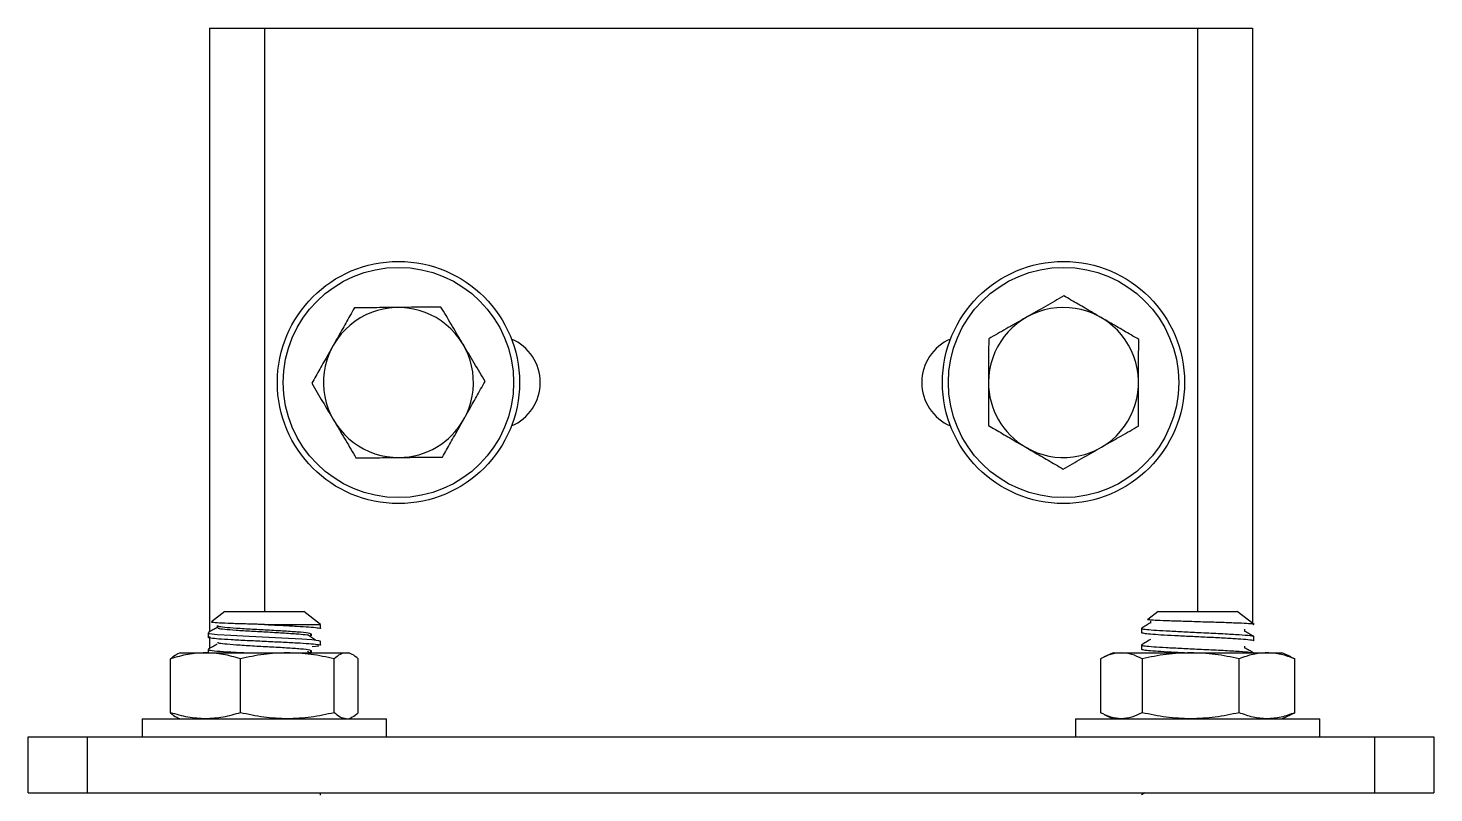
# Model space of a CAD drawing. Header units: millimetres. Extents: x 27 to 146, y -84 to 61.
# Drawn here: x 26.7 to 145.7, y -4.2 to 60.6 of the extents above; entities that cross this region are included whole.
import ezdxf

# ---------------------------------------------------------------- set-up
doc = ezdxf.new("R2010")
doc.units = ezdxf.units.MM

msp = doc.modelspace()

# ---------------------------------------------------------------- linework, layer by layer
at = {"color": 7, "linetype": 'Continuous', "lineweight": 25}
for p, q in [((42.04, 60.57), (42.04, 9.45)), ((42.04, 60.57), (130.34, 60.57)), ((46.69, 60.57), (46.69, 11.19)), ((125.69, 60.57), (125.69, 11.19)), ((130.34, 60.57), (130.34, 10.17)), ((43.34, 11.19), (42.21, 10.3)), ((43.34, 11.19), (50.04, 11.19)), ((51.45, 10.08), (50.04, 11.19)), ((122.34, 11.19), (121.47, 10.51)), ((122.34, 11.19), (129.04, 11.19)), ((130.47, 10.07), (129.04, 11.19)), ((42.69, 9.99), (42.69, 9.82)), ((46.69, 10.08), (51.45, 10.08)), ((51.45, 9.73), (51.45, 10.08)), ((120.93, 9.76), (120.93, 9.41)), ((121.69, 10.38), (121.69, 10.2)), ((129.69, 9.51), (129.69, 9.68)), ((41.93, 9.37), (41.93, 9.02)), ((42.04, 9.06), (42.04, 8.04)), ((50.61, 9.15), (50.61, 9.33)), ((51.45, 8.32), (51.45, 8.67)), ((120.93, 8.35), (120.93, 8)), ((130.45, 8.71), (130.45, 9.06)), ((38.75, 2.61), (38.75, 7.17)), ((39.55, 7.69), (39.31, 7.58)), ((39.55, 7.69), (53.83, 7.69)), ((41.93, 7.96), (41.93, 7.69)), ((44.66, 2.61), (44.66, 7.17)), ((50.5, 7.69), (50.33, 7.8)), ((51.31, 8.26), (50.75, 8.19)), ((52.6, 2.61), (52.6, 7.17)), ((54.07, 7.58), (53.83, 7.69)), ((54.63, 2.61), (54.63, 7.17)), ((117.47, 7.17), (117.47, 2.61)), ((118.55, 7.69), (117.78, 7.33)), ((118.55, 7.69), (132.83, 7.69)), ((120.99, 7.17), (120.99, 2.61)), ((129.21, 2.61), (129.21, 7.17)), ((133.6, 7.33), (132.83, 7.69)), ((133.59, 7.31), (133.91, 7.17)), ((133.91, 2.61), (133.91, 7.17)), ((117.78, 2.45), (118.55, 2.1)), ((132.83, 2.1), (133.6, 2.45)), ((133.59, 2.47), (133.91, 2.61)), ((36.34, 2.1), (36.34, 0.57)), ((36.34, 2.1), (57.04, 2.1)), ((39.31, 2.21), (39.55, 2.1)), ((53.83, 2.1), (54.07, 2.21)), ((57.04, 0.57), (57.04, 2.1)), ((115.34, 2.1), (115.34, 0.57)), ((115.34, 2.1), (136.04, 2.1)), ((136.04, 0.57), (136.04, 2.1)), ((26.69, -4.18), (26.69, 0.57)), ((26.69, 0.57), (145.69, 0.57)), ((31.69, 0.57), (31.69, -4.18)), ((140.69, -4.18), (140.69, 0.57)), ((145.69, 0.57), (145.69, -4.18)), ((26.69, -4.18), (145.69, -4.18)), ((51.45, -4.38), (51.45, -4.18)), ((121.21, -4.18), (120.95, -4.33))]:
    msp.add_line(p, q, dxfattribs=at)
at = {"color": 7, "linetype": 'Continuous', "lineweight": 25, "flags": 128}
msp.add_lwpolyline([(42, 9.37), (42.03, 9.33), (42.69, 9.24), (43.85, 9.17), (45.39, 9.08), (47.07, 9), (48.73, 8.92), (49.85, 8.86), (50.71, 8.8), (51.27, 8.73), (51.45, 8.67), (51.45, 8.67)], dxfattribs=at)
at = {"color": 7, "linetype": 'Continuous', "lineweight": 25}
for centre, radius in [((58.04, 30.57), 10.25), ((114.34, 30.57), 10.25), ((58.04, 30.57), 9.75), ((114.34, 30.57), 9.75)]:
    msp.add_circle(centre, radius, dxfattribs=at)
for centre, radius, start, end in [((58.04, 30.57), 6.35, 330.6183, 270.6183), ((114.34, 30.57), 6.35, 239.7738, 179.7738), ((66.04, 30.57), 4, 293.0542, 66.9458), ((106.34, 30.57), 4, 113.0542, 246.9458), ((114.34, 30.57), 6.35, 179.7738, 239.7738), ((58.04, 30.57), 6.35, 270.6183, 330.6183)]:
    msp.add_arc(centre, radius, start, end, dxfattribs=at)
for points, knots in [([(57.97, 36.92), (57.89, 36.92), (57.23, 36.92), (55.99, 36.9), (54.87, 36.89), (54.31, 36.88)], [0, 0, 0, 0, 0.070076, 0.530777, 1, 1, 1, 1]), ([(61.64, 36.96), (61.04, 36.96), (59.84, 36.94), (58.6, 36.93), (57.97, 36.92)], [0, 0, 0, 0, 0.495458, 1, 1, 1, 1]), ([(63.51, 33.81), (63.46, 33.88), (63.13, 34.45), (62.49, 35.52), (61.93, 36.48), (61.64, 36.96)], [0, 0, 0, 0, 0.070076, 0.530777, 1, 1, 1, 1]), ([(114.37, 37.91), (113.85, 37.61), (112.81, 37.01), (111.73, 36.4), (111.19, 36.09)], [0, 0, 0, 0, 0.495458, 1, 1, 1, 1]), ([(117.54, 36.06), (117.29, 36.21), (116.63, 36.59), (115.57, 37.21), (114.77, 37.67), (114.37, 37.91)], [0, 0, 0, 0, 0.231617, 0.613632, 1, 1, 1, 1]), ([(54.31, 36.88), (54.18, 36.67), (53.83, 36.04), (53.23, 34.97), (52.75, 34.12), (52.51, 33.69)], [0, 0, 0, 0, 0.210705, 0.602745, 1, 1, 1, 1]), ([(111.19, 36.09), (111.11, 36.04), (110.54, 35.72), (109.46, 35.1), (108.49, 34.55), (108.01, 34.27)], [0, 0, 0, 0, 0.070076, 0.530777, 1, 1, 1, 1]), ([(120.71, 34.22), (120.49, 34.34), (119.87, 34.71), (118.81, 35.32), (117.96, 35.81), (117.54, 36.06)], [0, 0, 0, 0, 0.210705, 0.602745, 1, 1, 1, 1]), ([(52.51, 33.69), (52.37, 33.44), (51.99, 32.78), (51.39, 31.7), (50.94, 30.9), (50.71, 30.5)], [0, 0, 0, 0, 0.231617, 0.613632, 1, 1, 1, 1]), ([(65.37, 30.65), (65.07, 31.17), (64.46, 32.2), (63.83, 33.27), (63.51, 33.81)], [0, 0, 0, 0, 0.495458, 1, 1, 1, 1]), ([(108.01, 34.27), (108, 33.67), (108, 32.47), (107.99, 31.23), (107.99, 30.6)], [0, 0, 0, 0, 0.495458, 1, 1, 1, 1]), ([(120.69, 30.55), (120.69, 30.64), (120.69, 31.29), (120.7, 32.54), (120.7, 33.65), (120.71, 34.22)], [0, 0, 0, 0, 0.070076, 0.530777, 1, 1, 1, 1]), ([(50.71, 30.5), (51.01, 29.98), (51.62, 28.95), (52.26, 27.88), (52.58, 27.34)], [0, 0, 0, 0, 0.495458, 1, 1, 1, 1]), ([(63.57, 27.46), (63.81, 27.88), (64.29, 28.74), (64.89, 29.8), (65.25, 30.43), (65.37, 30.65)], [0, 0, 0, 0, 0.39169, 0.789295, 1, 1, 1, 1]), ([(107.99, 30.6), (107.99, 30.51), (107.99, 29.85), (107.98, 28.61), (107.98, 27.5), (107.98, 26.93)], [0, 0, 0, 0, 0.070076, 0.530777, 1, 1, 1, 1]), ([(120.68, 26.88), (120.68, 27.48), (120.68, 28.68), (120.69, 29.92), (120.69, 30.55)], [0, 0, 0, 0, 0.495458, 1, 1, 1, 1]), ([(61.78, 24.26), (62, 24.66), (62.45, 25.47), (63.06, 26.54), (63.43, 27.21), (63.57, 27.46)], [0, 0, 0, 0, 0.3823636, 0.768383, 1, 1, 1, 1]), ([(52.58, 27.34), (52.62, 27.27), (52.96, 26.7), (53.59, 25.63), (54.16, 24.67), (54.44, 24.19)], [0, 0, 0, 0, 0.070076, 0.530777, 1, 1, 1, 1]), ([(107.98, 26.93), (108.37, 26.7), (109.17, 26.24), (110.23, 25.62), (110.9, 25.23), (111.14, 25.09)], [0, 0, 0, 0, 0.382364, 0.768383, 1, 1, 1, 1]), ([(117.49, 25.06), (117.57, 25.11), (118.14, 25.43), (119.22, 26.05), (120.19, 26.6), (120.68, 26.88)], [0, 0, 0, 0, 0.0700758, 0.5307771, 1, 1, 1, 1]), ([(111.14, 25.09), (111.56, 24.84), (112.41, 24.35), (113.47, 23.74), (114.09, 23.37), (114.31, 23.24)], [0, 0, 0, 0, 0.39169, 0.789295, 1, 1, 1, 1]), ([(114.31, 23.24), (114.83, 23.54), (115.87, 24.13), (116.95, 24.75), (117.49, 25.06)], [0, 0, 0, 0, 0.495458, 1, 1, 1, 1]), ([(54.44, 24.19), (55.04, 24.19), (56.24, 24.2), (57.48, 24.22), (58.11, 24.22)], [0, 0, 0, 0, 0.495458, 1, 1, 1, 1]), ([(58.11, 24.22), (58.2, 24.23), (58.85, 24.23), (60.1, 24.25), (61.21, 24.26), (61.78, 24.26)], [0, 0, 0, 0, 0.0700758, 0.5307771, 1, 1, 1, 1]), ([(42.69, 9.83), (42.57, 9.76), (42.32, 9.61), (42.07, 9.47), (41.94, 9.39)], [0, 0, 0, 0, 0.487033, 1, 1, 1, 1]), ([(46.69, 10.08), (46.69, 10.08), (46.69, 10.08), (46.59, 10.08), (46.35, 10.09), (45.88, 10.1), (45, 10.13), (43.86, 10.16), (42.82, 10.2), (42.2, 10.25), (42.2, 10.28), (42.21, 10.29)], [0, 0, 0, 0, 0.0000173, 0.000808, 0.0382299, 0.0946062, 0.192719, 0.3980876, 0.6010577, 0.8028378, 1, 1, 1, 1]), ([(42.75, 9.99), (42.75, 9.98), (42.74, 9.93), (43.28, 9.86), (44.29, 9.78), (45.65, 9.69), (47.15, 9.62), (48.62, 9.53), (49.8, 9.45), (50.49, 9.38), (50.54, 9.34), (50.55, 9.33)], [0, 0, 0, 0, 0.0744093, 0.1952744, 0.3195384, 0.4462684, 0.5706939, 0.6972142, 0.8277799, 0.9600817, 1, 1, 1, 1]), ([(42.75, 9.82), (42.75, 9.8), (42.73, 9.76), (43.27, 9.68), (44.26, 9.61), (45.57, 9.52), (47.02, 9.45), (48.45, 9.36), (49.65, 9.28), (50.09, 9.23), (50.3, 9.21)], [0, 0, 0, 0, 0.078239, 0.212131, 0.343281, 0.477029, 0.608522, 0.741831, 0.880117, 1, 1, 1, 1]), ([(46.69, 10.08), (47.17, 10.06), (48.14, 10.01), (49.45, 9.94), (50.53, 9.88), (51.2, 9.81), (51.5, 9.76), (51.43, 9.73), (51.43, 9.73)], [0, 0, 0, 0, 0.193062, 0.388751, 0.580086, 0.775346, 0.969438, 1, 1, 1, 1]), ([(120.97, 9.76), (120.95, 9.76), (120.89, 9.73), (121.21, 9.68), (121.91, 9.61), (123, 9.55), (124.33, 9.48), (125.87, 9.4), (127.49, 9.33), (128.97, 9.24), (130, 9.17), (130.49, 9.1), (130.41, 9.07), (130.39, 9.06)], [0, 0, 0, 0, 0.021222, 0.117296, 0.21554, 0.312095, 0.409276, 0.507332, 0.620531, 0.73609, 0.849286, 0.96472, 1, 1, 1, 1]), ([(121.69, 10.22), (121.57, 10.15), (121.32, 10), (121.07, 9.86), (120.95, 9.78)], [0, 0, 0, 0, 0.4858183, 1, 1, 1, 1]), ([(130.39, 10.08), (130.39, 10.08), (130.39, 10.08), (130.4, 10.08), (130.43, 10.09), (130.44, 10.1), (130.35, 10.13), (129.91, 10.16), (128.94, 10.2), (127.63, 10.25), (126.14, 10.29), (124.64, 10.34), (123.3, 10.38), (122.23, 10.42), (121.62, 10.47), (121.38, 10.49), (121.47, 10.51), (121.48, 10.51)], [0, 0, 0, 0, 0.0000088, 0.0004124, 0.0195154, 0.0482941, 0.0983783, 0.2032139, 0.3068252, 0.409829, 0.5104754, 0.6111746, 0.7093213, 0.8070865, 0.9033769, 0.9981919, 1, 1, 1, 1]), ([(130.44, 9.08), (130.31, 9.15), (130.05, 9.3), (129.8, 9.45), (129.67, 9.52)], [0, 0, 0, 0, 0.500109, 1, 1, 1, 1]), ([(41.93, 9.02), (41.93, 9.02), (41.86, 9), (42.12, 8.95), (42.77, 8.88), (43.85, 8.81), (45.19, 8.74), (46.68, 8.67), (48.14, 8.6), (49.45, 8.53), (50.53, 8.47), (51.2, 8.4), (51.5, 8.35), (51.43, 8.32), (51.43, 8.32)], [0, 0, 0, 0, 0.0005331, 0.1001263, 0.2009376, 0.299586, 0.4004043, 0.4999677, 0.5965049, 0.6943559, 0.7900294, 0.8876655, 0.9847178, 1, 1, 1, 1]), ([(42.69, 8.41), (42.57, 8.34), (42.32, 8.2), (42.07, 8.06), (41.94, 7.98)], [0, 0, 0, 0, 0.487049, 1, 1, 1, 1]), ([(42.75, 8.58), (42.75, 8.56), (42.74, 8.52), (43.28, 8.45), (44.29, 8.37), (45.65, 8.28), (47.15, 8.2), (48.62, 8.12), (49.8, 8.03), (50.49, 7.96), (50.54, 7.93), (50.55, 7.92)], [0, 0, 0, 0, 0.074409, 0.195274, 0.319537, 0.446267, 0.570692, 0.697212, 0.827777, 0.960079, 1, 1, 1, 1]), ([(51.03, 8.76), (50.91, 8.84), (50.68, 8.99), (50.44, 9.13), (50.33, 9.21)], [0, 0, 0, 0, 0.5000195, 1, 1, 1, 1]), ([(50.69, 9.11), (50.69, 9.14), (50.69, 9.2), (50.69, 9.26), (50.69, 9.29)], [0, 0, 0, 0, 0.499964, 1, 1, 1, 1]), ([(120.94, 9.41), (120.94, 9.41), (120.88, 9.39), (121.11, 9.35), (121.65, 9.28), (122.56, 9.22), (123.73, 9.15), (125.09, 9.09), (126.53, 9.02), (127.93, 8.95), (129.15, 8.88), (130.01, 8.81), (130.45, 8.75), (130.41, 8.72), (130.4, 8.71)], [0, 0, 0, 0, 0.007262, 0.095087, 0.184819, 0.274277, 0.36642, 0.460664, 0.553509, 0.653075, 0.753858, 0.85248, 0.95327, 1, 1, 1, 1]), ([(120.97, 8.35), (120.95, 8.35), (120.89, 8.32), (121.21, 8.27), (121.91, 8.2), (123, 8.13), (124.33, 8.07), (125.87, 7.99), (127.5, 7.92), (128.96, 7.83), (130, 7.76), (130.23, 7.71), (130.34, 7.69)], [0, 0, 0, 0, 0.02246, 0.124141, 0.228118, 0.330307, 0.433158, 0.536937, 0.656741, 0.779043, 0.898844, 1, 1, 1, 1]), ([(121.69, 8.8), (121.57, 8.73), (121.32, 8.59), (121.07, 8.45), (120.95, 8.37)], [0, 0, 0, 0, 0.4858337, 1, 1, 1, 1]), ([(41.7, 7.69), (41.21, 7.66), (40.21, 7.61), (39.24, 7.32), (38.75, 7.17)], [0, 0, 0, 0, 0.4963837, 1, 1, 1, 1]), ([(38.75, 7.17), (38.92, 7.33), (39.1, 7.51), (39.3, 7.56), (39.32, 7.57)], [0, 0, 0, 0, 0.884225, 1, 1, 1, 1]), ([(44.66, 7.17), (44.17, 7.32), (43.2, 7.61), (42.2, 7.66), (41.7, 7.69)], [0, 0, 0, 0, 0.49696, 1, 1, 1, 1]), ([(42, 7.96), (41.99, 7.95), (41.97, 7.91), (42.62, 7.83), (43.71, 7.76), (44.68, 7.71), (45.12, 7.69)], [0, 0, 0, 0, 0.1720782, 0.4670635, 0.7560171, 1, 1, 1, 1]), ([(48.63, 7.69), (47.96, 7.66), (46.62, 7.61), (45.32, 7.32), (44.66, 7.17)], [0, 0, 0, 0, 0.496384, 1, 1, 1, 1]), ([(52.6, 7.17), (51.95, 7.32), (50.64, 7.61), (49.3, 7.66), (48.63, 7.69)], [0, 0, 0, 0, 0.49696, 1, 1, 1, 1]), ([(50.61, 7.74), (50.61, 7.77), (50.61, 7.83), (50.61, 7.89), (50.61, 7.92)], [0, 0, 0, 0, 0.499961, 1, 1, 1, 1]), ([(50.69, 7.7), (50.69, 7.73), (50.69, 7.79), (50.69, 7.85), (50.69, 7.88)], [0, 0, 0, 0, 0.499928, 1, 1, 1, 1]), ([(53.61, 7.69), (53.44, 7.66), (53.1, 7.61), (52.77, 7.32), (52.6, 7.17)], [0, 0, 0, 0, 0.496384, 1, 1, 1, 1]), ([(54.63, 7.17), (54.46, 7.32), (54.13, 7.61), (53.79, 7.66), (53.61, 7.69)], [0, 0, 0, 0, 0.49696, 1, 1, 1, 1]), ([(119.23, 7.69), (118.93, 7.66), (118.34, 7.61), (117.76, 7.32), (117.47, 7.17)], [0, 0, 0, 0, 0.496384, 1, 1, 1, 1]), ([(120.99, 7.17), (120.7, 7.32), (120.12, 7.61), (119.53, 7.66), (119.23, 7.69)], [0, 0, 0, 0, 0.49696, 1, 1, 1, 1]), ([(120.94, 8), (120.94, 8), (120.88, 7.98), (121.11, 7.94), (121.65, 7.87), (122.56, 7.81), (123.66, 7.75), (124.49, 7.71), (124.88, 7.69)], [0, 0, 0, 0, 0.016321, 0.213714, 0.415391, 0.616455, 0.823549, 1, 1, 1, 1]), ([(125.1, 7.69), (124.41, 7.66), (123.02, 7.61), (121.67, 7.32), (120.99, 7.17)], [0, 0, 0, 0, 0.496384, 1, 1, 1, 1]), ([(129.21, 7.17), (128.53, 7.32), (127.18, 7.61), (125.79, 7.66), (125.1, 7.69)], [0, 0, 0, 0, 0.49696, 1, 1, 1, 1]), ([(131.56, 7.69), (131.17, 7.66), (130.37, 7.61), (129.6, 7.32), (129.21, 7.17)], [0, 0, 0, 0, 0.496384, 1, 1, 1, 1]), ([(130.4, 7.69), (130.29, 7.75), (130.04, 7.9), (129.8, 8.04), (129.67, 8.11)], [0, 0, 0, 0, 0.477281, 1, 1, 1, 1]), ([(129.69, 8.1), (129.69, 8.12), (129.69, 8.18), (129.69, 8.23), (129.69, 8.26)], [0, 0, 0, 0, 0.465239, 1, 1, 1, 1]), ([(133.91, 7.17), (133.53, 7.32), (132.75, 7.61), (131.96, 7.66), (131.56, 7.69)], [0, 0, 0, 0, 0.49696, 1, 1, 1, 1]), ([(41.7, 2.1), (41.21, 2.12), (40.21, 2.18), (39.24, 2.47), (38.75, 2.61)], [0, 0, 0, 0, 0.496384, 1, 1, 1, 1]), ([(38.75, 2.61), (38.92, 2.45), (39.1, 2.27), (39.3, 2.23), (39.32, 2.22)], [0, 0, 0, 0, 0.884225, 1, 1, 1, 1]), ([(44.66, 2.61), (44.17, 2.47), (43.2, 2.18), (42.2, 2.12), (41.7, 2.1)], [0, 0, 0, 0, 0.49696, 1, 1, 1, 1]), ([(48.63, 2.1), (47.96, 2.12), (46.62, 2.18), (45.32, 2.47), (44.66, 2.61)], [0, 0, 0, 0, 0.496384, 1, 1, 1, 1]), ([(52.6, 2.61), (51.95, 2.47), (50.64, 2.18), (49.3, 2.12), (48.63, 2.1)], [0, 0, 0, 0, 0.49696, 1, 1, 1, 1]), ([(53.61, 2.1), (53.44, 2.12), (53.1, 2.18), (52.77, 2.47), (52.6, 2.61)], [0, 0, 0, 0, 0.496384, 1, 1, 1, 1]), ([(54.63, 2.61), (54.47, 2.45), (54.28, 2.27), (54.09, 2.23), (54.06, 2.22)], [0, 0, 0, 0, 0.884225, 1, 1, 1, 1]), ([(119.23, 2.1), (118.93, 2.12), (118.34, 2.18), (117.76, 2.47), (117.47, 2.61)], [0, 0, 0, 0, 0.496384, 1, 1, 1, 1]), ([(120.99, 2.61), (120.7, 2.47), (120.12, 2.18), (119.53, 2.12), (119.23, 2.1)], [0, 0, 0, 0, 0.49696, 1, 1, 1, 1]), ([(125.1, 2.1), (124.41, 2.12), (123.02, 2.18), (121.67, 2.47), (120.99, 2.61)], [0, 0, 0, 0, 0.496384, 1, 1, 1, 1]), ([(129.21, 2.61), (128.53, 2.47), (127.18, 2.18), (125.79, 2.12), (125.1, 2.1)], [0, 0, 0, 0, 0.49696, 1, 1, 1, 1]), ([(131.56, 2.1), (131.17, 2.12), (130.37, 2.18), (129.6, 2.47), (129.21, 2.61)], [0, 0, 0, 0, 0.496384, 1, 1, 1, 1]), ([(133.91, 2.61), (133.53, 2.47), (132.75, 2.18), (131.96, 2.12), (131.56, 2.1)], [0, 0, 0, 0, 0.49696, 1, 1, 1, 1])]:
    msp.add_open_spline(points, degree=3, knots=knots, dxfattribs=at)

doc.saveas('drawing.dxf')
